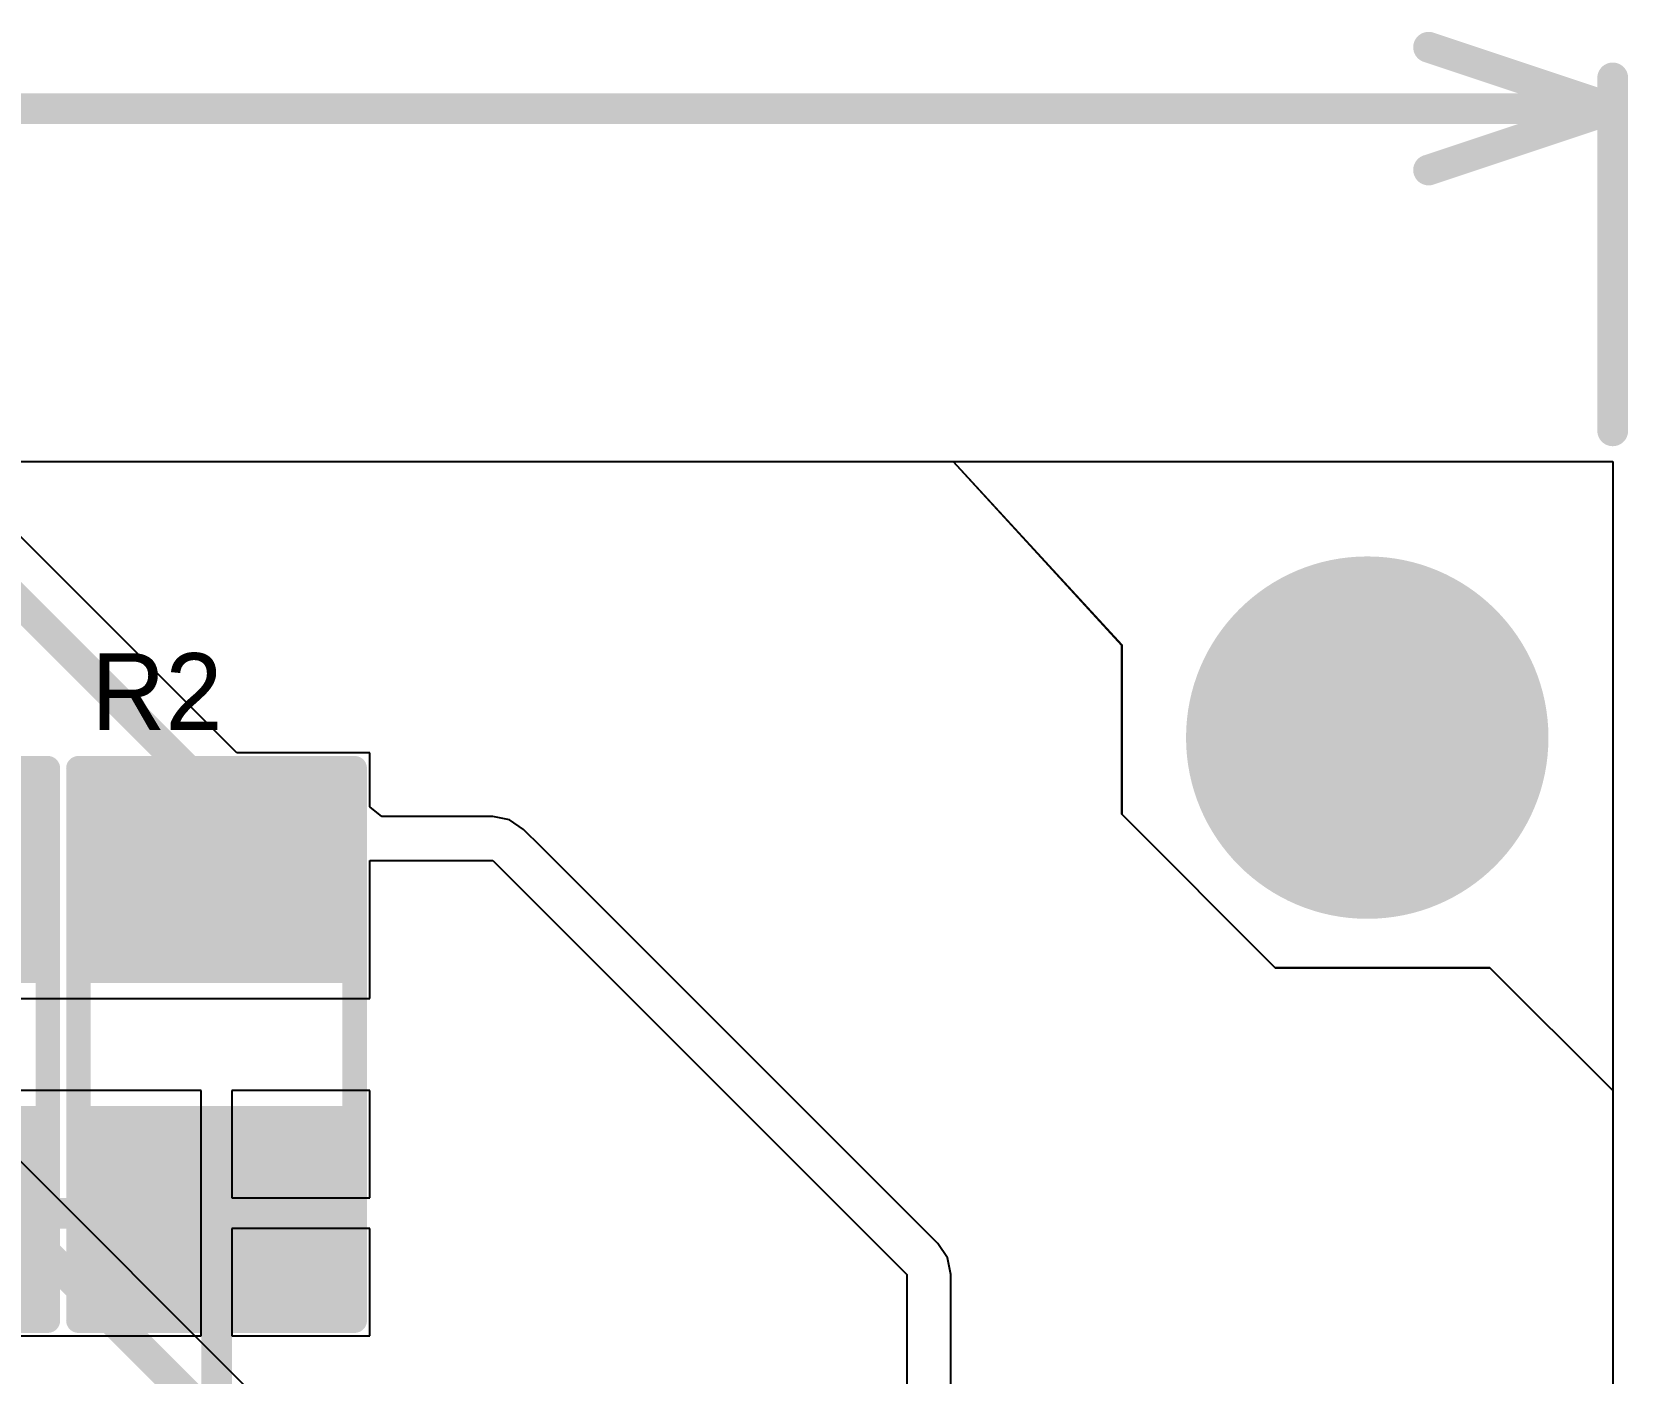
# Model space of a CAD drawing. Header units: millimetres. Extents: x 0 to 146, y 0 to 115.
# Drawn here: x 132.84 to 146.05, y 103.96 to 115.06 of the extents above; entities that cross this region are included whole.
import ezdxf

# ---------------------------------------------------------------- set-up
doc = ezdxf.new("R2010")
doc.units = ezdxf.units.MM
for name, color, linetype in [('BottomLayer', 5, 'Continuous'), ('BottomSolder', 6, 'Continuous'), ('PadHoleLayer', 156, 'Continuous'), ('TopLayer', 1, 'Continuous'), ('TopOverlay', 2, 'Continuous'), ('TopPaste', 8, 'Continuous'), ('TopSolder', 216, 'Continuous')]:
    doc.layers.add(name, color=color, linetype=linetype)

# ---------------------------------------------------------------- blocks, each defined once
blk = doc.blocks.new('SMD_1206_RES_12')
at = {"layer": 'TopLayer'}
for points in [[(1.016, 2.159), (1.016, 0.635), (-1.016, 0.635), (-1.016, 2.159)], [(1.016, -0.635), (1.016, -2.159), (-1.016, -2.159), (-1.016, -0.635)]]:
    blk.add_hatch(color=1, dxfattribs=at).paths.add_polyline_path(points)
at = {"layer": 'TopPaste'}
for points in [[(1.016, 2.159), (1.016, 0.635), (-1.016, 0.635), (-1.016, 2.159)], [(1.016, -0.635), (1.016, -2.159), (-1.016, -2.159), (-1.016, -0.635)]]:
    blk.add_hatch(color=8, dxfattribs=at).paths.add_polyline_path(points)
at = {"layer": 'TopSolder'}
for points in [[(1.141, 2.284), (1.141, 0.51), (-1.141, 0.51), (-1.141, 2.284)], [(1.141, -0.51), (1.141, -2.284), (-1.141, -2.284), (-1.141, -0.51)]]:
    blk.add_hatch(color=216, dxfattribs=at).paths.add_polyline_path(points)
at = {"layer": 'TopOverlay', "const_width": 0.203}
for points in [[(-1.143, -2.286), (-1.143, 2.286)], [(-1.143, 2.286), (1.143, 2.286)], [(1.143, -2.286), (1.143, 2.286)], [(-1.143, -2.286), (1.143, -2.286)]]:
    blk.add_lwpolyline(points, dxfattribs=at)
at = {"layer": 'TopOverlay', "const_width": 0.102}
for points in [[(-1.194, 2.286, 1), (-1.092, 2.286, 1)], [(-1.194, 2.286, 1), (-1.092, 2.286, 1)], [(1.092, 2.286, 1), (1.194, 2.286, 1)], [(1.092, 2.286, 1), (1.194, 2.286, 1)], [(-1.194, -2.286, 1), (-1.092, -2.286, 1)], [(-1.194, -2.286, 1), (-1.092, -2.286, 1)], [(1.092, -2.286, 1), (1.194, -2.286, 1)], [(1.092, -2.286, 1), (1.194, -2.286, 1)]]:
    blk.add_lwpolyline(points, format="xyb", close=True, dxfattribs=at)
blk = doc.blocks.new('SMD_1206_RES_13')
at = {"layer": 'TopLayer'}
for points in [[(1.016, 2.159), (1.016, 0.635), (-1.016, 0.635), (-1.016, 2.159)], [(1.016, -0.635), (1.016, -2.159), (-1.016, -2.159), (-1.016, -0.635)]]:
    blk.add_hatch(color=1, dxfattribs=at).paths.add_polyline_path(points)
at = {"layer": 'TopPaste'}
for points in [[(1.016, 2.159), (1.016, 0.635), (-1.016, 0.635), (-1.016, 2.159)], [(1.016, -0.635), (1.016, -2.159), (-1.016, -2.159), (-1.016, -0.635)]]:
    blk.add_hatch(color=8, dxfattribs=at).paths.add_polyline_path(points)
at = {"layer": 'TopSolder'}
for points in [[(1.141, 2.284), (1.141, 0.51), (-1.141, 0.51), (-1.141, 2.284)], [(1.141, -0.51), (1.141, -2.284), (-1.141, -2.284), (-1.141, -0.51)]]:
    blk.add_hatch(color=216, dxfattribs=at).paths.add_polyline_path(points)
at = {"layer": 'TopOverlay', "const_width": 0.203}
for points in [[(-1.143, -2.286), (-1.143, 2.286)], [(-1.143, 2.286), (1.143, 2.286)], [(1.143, -2.286), (1.143, 2.286)], [(-1.143, -2.286), (1.143, -2.286)]]:
    blk.add_lwpolyline(points, dxfattribs=at)
at = {"layer": 'TopOverlay', "const_width": 0.102}
for points in [[(-1.194, 2.286, 1), (-1.092, 2.286, 1)], [(-1.194, 2.286, 1), (-1.092, 2.286, 1)], [(1.092, 2.286, 1), (1.194, 2.286, 1)], [(1.092, 2.286, 1), (1.194, 2.286, 1)], [(-1.194, -2.286, 1), (-1.092, -2.286, 1)], [(-1.194, -2.286, 1), (-1.092, -2.286, 1)], [(1.092, -2.286, 1), (1.194, -2.286, 1)], [(1.092, -2.286, 1), (1.194, -2.286, 1)]]:
    blk.add_lwpolyline(points, format="xyb", close=True, dxfattribs=at)

msp = doc.modelspace()

# ---------------------------------------------------------------- hatches: boundary and pattern name
at = {"layer": 'BottomSolder'}
h = msp.add_hatch(color=6, dxfattribs=at)
edge = h.paths.add_edge_path()
edge.add_arc((143.891, 109.22), 0.125, 0, 360)
at = {"layer": 'PadHoleLayer'}
h = msp.add_hatch(color=156, dxfattribs=at)
edge = h.paths.add_edge_path()
edge.add_arc((143.891, 109.22), 1.5, 0, 360)
at = {"layer": 'TopSolder'}
h = msp.add_hatch(color=216, dxfattribs=at)
edge = h.paths.add_edge_path()
edge.add_arc((143.891, 109.22), 0.125, 0, 360)

# ---------------------------------------------------------------- linework, layer by layer
at = {"layer": 'BottomLayer'}
for p, q in [((87.884, 111.506), (140.335, 111.506)), ((140.335, 111.506), (140.462, 111.506)), ((141.859, 109.988), (140.462, 111.506)), ((140.462, 111.506), (142.113, 111.506)), ((140.462, 111.506), (141.859, 109.988)), ((142.113, 111.506), (145.923, 111.506)), ((145.923, 111.506), (145.923, 107.95)), ((135.987, 102.468), (127.868, 110.587)), ((141.859, 108.585), (141.859, 109.988)), ((141.859, 109.988), (141.859, 108.585)), ((143.129, 107.315), (141.859, 108.585)), ((141.859, 108.585), (143.129, 107.315)), ((145.923, 107.95), (145.923, 106.299)), ((144.907, 107.315), (143.129, 107.315)), ((143.129, 107.315), (144.907, 107.315)), ((145.923, 106.299), (144.907, 107.315)), ((144.907, 107.315), (145.923, 106.299)), ((145.923, 106.299), (145.923, 88.9))]:
    msp.add_line(p, q, dxfattribs=at)
at = {"layer": 'BottomLayer', "const_width": 0.254}
msp.add_lwpolyline([(127.593, 110.312), (136.305, 101.6)], dxfattribs=at)
at = {"layer": 'TopLayer'}
for p, q in [((132.13, 111.506), (140.462, 111.506)), ((141.859, 109.982), (140.462, 111.506)), ((140.462, 111.506), (141.478, 111.506)), ((140.462, 111.506), (141.859, 109.982)), ((141.478, 111.506), (145.923, 111.506)), ((145.923, 111.506), (145.923, 107.315)), ((134.534, 109.093), (132.355, 111.273)), ((141.859, 108.585), (141.859, 109.982)), ((141.859, 109.982), (141.859, 108.585)), ((135.636, 109.093), (134.534, 109.093)), ((135.636, 108.646), (135.636, 109.093)), ((135.734, 108.566), (135.636, 108.646)), ((135.738, 108.567), (135.734, 108.566)), ((136.059, 108.567), (135.738, 108.567)), ((136.652, 108.567), (136.059, 108.567)), ((136.059, 108.567), (136.059, 108.567)), ((136.059, 108.567), (136.059, 108.567)), ((136.791, 108.539), (136.652, 108.567)), ((136.652, 108.567), (136.652, 108.567)), ((136.908, 108.46), (136.791, 108.539)), ((143.129, 107.315), (141.859, 108.585)), ((141.859, 108.585), (143.129, 107.315)), ((137.053, 108.316), (136.908, 108.46)), ((139.208, 106.161), (137.053, 108.316)), ((135.636, 107.061), (135.636, 108.204)), ((135.636, 108.204), (136.652, 108.204)), ((136.652, 108.204), (140.081, 104.775)), ((144.907, 107.315), (143.129, 107.315)), ((143.129, 107.315), (144.907, 107.315)), ((145.923, 106.299), (144.907, 107.315)), ((144.907, 107.315), (145.923, 106.299)), ((145.923, 107.315), (145.923, 106.299)), ((130.556, 107.061), (135.636, 107.061)), ((134.239, 106.299), (131.953, 106.299)), ((134.239, 105.283), (134.239, 106.299)), ((135.636, 106.299), (134.493, 106.299)), ((134.493, 106.299), (134.493, 105.41)), ((135.636, 105.41), (135.636, 106.299)), ((145.923, 106.299), (145.923, 88.9)), ((139.926, 105.442), (139.208, 106.161)), ((140.337, 105.031), (139.926, 105.442)), ((139.926, 105.442), (139.926, 105.442)), ((139.926, 105.442), (139.926, 105.442)), ((134.493, 105.41), (135.636, 105.41)), ((134.239, 104.267), (134.239, 105.283)), ((135.636, 105.156), (134.493, 105.156)), ((134.493, 105.156), (134.493, 104.267)), ((135.636, 104.267), (135.636, 105.156)), ((140.416, 104.914), (140.337, 105.031)), ((140.337, 105.031), (140.337, 105.031)), ((140.444, 104.775), (140.416, 104.914)), ((140.081, 104.775), (140.081, 95.504)), ((140.444, 104.182), (140.444, 104.775)), ((131.953, 104.267), (134.239, 104.267)), ((134.493, 104.267), (135.636, 104.267)), ((140.444, 104.16), (140.444, 104.182)), ((140.444, 104.182), (140.444, 104.182)), ((140.444, 104.182), (140.444, 104.182)), ((140.444, 103.464), (140.444, 104.16)), ((140.444, 104.16), (140.444, 104.16)), ((140.444, 104.16), (140.444, 104.16))]:
    msp.add_line(p, q, dxfattribs=at)
at = {"layer": 'TopLayer', "const_width": 0.254}
for points in [[(132.08, 110.998), (134.366, 108.712)], [(134.366, 108.077), (134.366, 108.712)], [(131.826, 105.283), (134.366, 105.283)], [(134.366, 103.632), (134.366, 105.283)]]:
    msp.add_lwpolyline(points, dxfattribs=at)
at = {"layer": 'TopLayer', "const_width": 0.127}
for points in [[(134.303, 108.712, 1), (134.429, 108.712, 1)], [(134.303, 108.712, 1), (134.429, 108.712, 1)], [(134.303, 108.077, 1), (134.429, 108.077, 1)], [(134.303, 105.283, 1), (134.429, 105.283, 1)], [(134.303, 105.283, 1), (134.429, 105.283, 1)]]:
    msp.add_lwpolyline(points, format="xyb", close=True, dxfattribs=at)
at = {"layer": 'TopPaste', "const_width": 0.254}
for points in [[(144.399, 114.935), (145.923, 114.427)], [(145.923, 111.76), (145.923, 114.681)], [(115.562, 114.427), (145.923, 114.427)], [(144.399, 113.919), (145.923, 114.427)]]:
    msp.add_lwpolyline(points, dxfattribs=at)
at = {"layer": 'TopPaste', "const_width": 0.127}
for points in [[(144.335, 114.935, 1), (144.463, 114.935, 1)], [(145.859, 114.681, 1), (145.987, 114.681, 1)], [(145.859, 114.427, 1), (145.987, 114.427, 1)], [(145.859, 114.427, 1), (145.987, 114.427, 1)], [(145.859, 114.427, 1), (145.987, 114.427, 1)], [(144.335, 113.919, 1), (144.463, 113.919, 1)], [(145.859, 111.76, 1), (145.987, 111.76, 1)]]:
    msp.add_lwpolyline(points, format="xyb", close=True, dxfattribs=at)

# ---------------------------------------------------------------- block references
at = {"rotation": 360}
for name, p in [('SMD_1206_RES_13', (131.826, 106.68)), ('SMD_1206_RES_12', (134.366, 106.68))]:
    msp.add_blockref(name, p, dxfattribs=at)

# ---------------------------------------------------------------- texts
at = {"layer": 'TopOverlay'}
msp.add_text('R2', height=0.635, rotation=360, dxfattribs=at).set_placement((133.329, 109.284))

doc.saveas('drawing.dxf')
